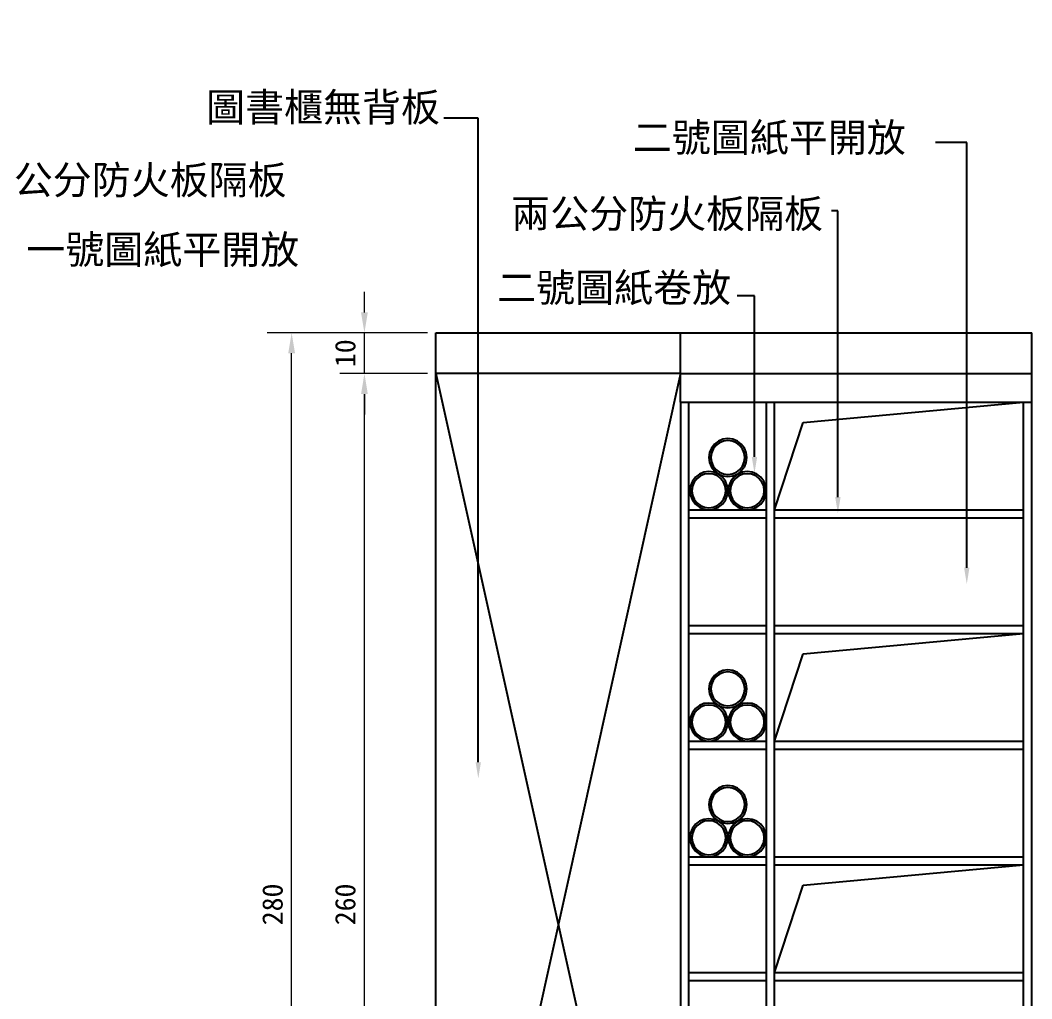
# Model space of a CAD drawing. Header units: centimetres. Extents: x 1966 to 8787, y 7398 to 12383.
# Drawn here: x 6012.7 to 6260.4, y 7740.2 to 7979.9 of the extents above; entities that cross this region are included whole.
import ezdxf
from ezdxf import colors
from ezdxf.entities.mleader import LeaderData, LeaderLine
from ezdxf.math import Vec2, Vec3

# ---------------------------------------------------------------- set-up
doc = ezdxf.new("R2010")
doc.units = ezdxf.units.CM
doc.header["$PDMODE"] = 35
doc.layers.add('8', color=8, linetype='Continuous')
doc.styles.get("Standard").update_dxf_attribs({"font": 'arial.ttf', "height": 12})
doc.styles.add('文2.5', font='kaiu.ttf', dxfattribs={"height": 2.5})
doc.styles.add('文3.5', font='', dxfattribs={"height": 3.5})
doc.styles.get('文3.5').set_extended_font_data('PMingLiU')
doc.dimstyles.new('DIM2.5', dxfattribs={"dimtxt": 2.5, "dimasz": 2.5, "dimexe": 3, "dimexo": 1, "dimgap": 1, "dimtad": 1, "dimdec": 1, "dimdsep": 46, "dimtxsty": '文2.5', "dimcen": 0, "dimadec": 0, "dimazin": 0, "dimtfac": 1, "dimtdec": 1, "dimtmove": 0, "dimatfit": 3, "dimfxl": 1, "dimlwd": 15, "dimlwe": 15, "dimarcsym": 0})

# ---------------------------------------------------------------- blocks, each defined once
blk = doc.blocks.new('*D365')
at = {"color": 0, "linetype": 'Continuous', "lineweight": 15, "transparency": 16777216}
for p, q in [((6112.44, 7893.32), (6090.98, 7893.32)), ((6096.98, 7638.32), (6096.98, 7888.32)), ((6094.98, 7633.32), (6090.98, 7633.32))]:
    blk.add_line(p, q, dxfattribs=at)
at = {"color": 0, "transparency": 16777216}
for points in [[(6096.15, 7888.32), (6097.81, 7888.32), (6096.98, 7893.32)], [(6096.15, 7638.32), (6097.81, 7638.32), (6096.98, 7633.32)]]:
    blk.add_solid(points, dxfattribs=at)
at = {"layer": 'DEFPOINTS', "color": 0, "transparency": 16777216}
for p in [(6096.98, 7893.32), (6114.44, 7893.32), (6096.98, 7633.32)]:
    blk.add_point(p, dxfattribs=at)
at = {"color": 0, "transparency": 16777216, "insert": (6092.31, 7763.32), "char_height": 5, "attachment_point": 5, "rotation": 90, "style": '文2.5'}
blk.add_mtext('260', dxfattribs=at)
blk = doc.blocks.new('*D366')
at = {"color": 0, "linetype": 'Continuous', "lineweight": 15, "transparency": 16777216}
for p, q in [((6096.98, 7908.32), (6096.98, 7913.32)), ((6112.44, 7903.32), (6090.98, 7903.32)), ((6096.98, 7893.32), (6096.98, 7903.32)), ((6112.44, 7893.32), (6090.98, 7893.32)), ((6096.98, 7888.32), (6096.98, 7883.32))]:
    blk.add_line(p, q, dxfattribs=at)
at = {"color": 0, "transparency": 16777216}
for points in [[(6096.15, 7908.32), (6097.81, 7908.32), (6096.98, 7903.32)], [(6096.15, 7888.32), (6097.81, 7888.32), (6096.98, 7893.32)]]:
    blk.add_solid(points, dxfattribs=at)
at = {"layer": 'DEFPOINTS', "color": 0, "transparency": 16777216}
for p in [(6096.98, 7903.32), (6114.44, 7903.32), (6114.44, 7893.32)]:
    blk.add_point(p, dxfattribs=at)
at = {"color": 0, "transparency": 16777216, "insert": (6092.31, 7898.32), "char_height": 5, "attachment_point": 5, "rotation": 90, "style": '文2.5'}
blk.add_mtext('10', dxfattribs=at)
blk = doc.blocks.new('*D367')
at = {"color": 0, "linetype": 'Continuous', "lineweight": 15, "transparency": 16777216}
for p, q in [((6112.44, 7903.32), (6073.15, 7903.32)), ((6079.15, 7628.32), (6079.15, 7898.32)), ((6112.44, 7623.32), (6073.15, 7623.32))]:
    blk.add_line(p, q, dxfattribs=at)
at = {"color": 0, "transparency": 16777216}
for points in [[(6078.32, 7898.32), (6079.99, 7898.32), (6079.15, 7903.32)], [(6078.32, 7628.32), (6079.99, 7628.32), (6079.15, 7623.32)]]:
    blk.add_solid(points, dxfattribs=at)
at = {"layer": 'DEFPOINTS', "color": 0, "transparency": 16777216}
for p in [(6079.15, 7903.32), (6114.44, 7903.32), (6114.44, 7623.32)]:
    blk.add_point(p, dxfattribs=at)
at = {"color": 0, "transparency": 16777216, "insert": (6074.49, 7763.32), "char_height": 5, "attachment_point": 5, "rotation": 90, "style": '文2.5'}
blk.add_mtext('280', dxfattribs=at)

msp = doc.modelspace()

# ---------------------------------------------------------------- linework, layer by layer
for p, q in [((6124.87, 7955.87), (6116.41, 7955.87)), ((6244.52, 7949.91), (6236.9, 7949.91)), ((6212.95, 7933.18), (6211.41, 7933.18)), ((6192.52, 7912.37), (6188.28, 7912.37)), ((6114.44, 7903.32), (6174.44, 7903.32)), ((6114.44, 7893.32), (6114.44, 7903.32)), ((6174.44, 7893.32), (6174.44, 7903.32)), ((6174.44, 7903.32), (6260.44, 7903.32)), ((6260.44, 7893.32), (6260.44, 7903.32)), ((6174.44, 7893.32), (6114.44, 7893.32)), ((6114.44, 7633.32), (6114.44, 7893.32)), ((6174.44, 7893.32), (6114.44, 7623.32)), ((6114.44, 7893.32), (6174.44, 7623.32)), ((6174.44, 7893.32), (6260.44, 7893.32)), ((6174.44, 7886.32), (6174.44, 7893.32)), ((6260.44, 7886.32), (6260.44, 7893.32)), ((6174.44, 7886.32), (6176.44, 7886.32)), ((6174.44, 7886.32), (6174.44, 7623.32)), ((6176.44, 7886.32), (6195.44, 7886.32)), ((6176.44, 7859.98), (6176.44, 7886.32)), ((6195.44, 7886.32), (6197.44, 7886.32)), ((6195.44, 7859.98), (6195.44, 7886.32)), ((6197.44, 7859.98), (6197.44, 7886.32)), ((6197.44, 7886.32), (6258.44, 7886.32)), ((6204.47, 7881.33), (6258.44, 7886.32)), ((6258.44, 7859.98), (6258.44, 7886.32)), ((6258.44, 7886.32), (6260.44, 7886.32)), ((6260.44, 7633.32), (6260.44, 7886.32)), ((6197.44, 7859.98), (6204.47, 7881.33)), ((6183.67, 7876.81), (6182.71, 7876.06)), ((6184.8, 7877.27), (6183.67, 7876.81)), ((6184.93, 7876.79), (6183.92, 7876.37)), ((6186, 7877.43), (6184.8, 7877.27)), ((6186, 7876.93), (6184.93, 7876.79)), ((6187.21, 7877.27), (6186, 7877.43)), ((6187.08, 7876.79), (6186, 7876.93)), ((6188.09, 7876.37), (6187.08, 7876.79)), ((6188.34, 7876.81), (6187.21, 7877.27)), ((6189.3, 7876.06), (6188.34, 7876.81)), ((6181.96, 7875.1), (6181.5, 7873.97)), ((6182.71, 7876.06), (6181.96, 7875.1)), ((6182.4, 7874.85), (6181.98, 7873.84)), ((6183.06, 7875.71), (6182.4, 7874.85)), ((6183.92, 7876.37), (6183.06, 7875.71)), ((6188.95, 7875.71), (6188.09, 7876.37)), ((6189.61, 7874.85), (6188.95, 7875.71)), ((6190.04, 7875.1), (6189.3, 7876.06)), ((6190.03, 7873.84), (6189.61, 7874.85)), ((6190.51, 7873.97), (6190.04, 7875.1)), ((6181.5, 7873.97), (6181.34, 7872.77)), ((6181.34, 7872.77), (6181.5, 7871.56)), ((6181.5, 7871.56), (6181.96, 7870.43)), ((6181.98, 7873.84), (6181.84, 7872.77)), ((6181.84, 7872.77), (6181.98, 7871.69)), ((6181.98, 7871.69), (6182.4, 7870.68)), ((6189.61, 7870.68), (6190.03, 7871.69)), ((6190.17, 7872.77), (6190.03, 7873.84)), ((6190.03, 7871.69), (6190.17, 7872.77)), ((6190.04, 7870.43), (6190.51, 7871.56)), ((6190.67, 7872.77), (6190.51, 7873.97)), ((6190.51, 7871.56), (6190.67, 7872.77)), ((6180.15, 7869.15), (6179.03, 7868.69)), ((6181.36, 7869.31), (6180.15, 7869.15)), ((6182.57, 7869.15), (6181.36, 7869.31)), ((6181.96, 7870.43), (6182.71, 7869.47)), ((6182.4, 7870.68), (6183.06, 7869.82)), ((6183.69, 7868.69), (6182.57, 7869.15)), ((6182.71, 7869.47), (6183.67, 7868.73)), ((6183.06, 7869.82), (6183.92, 7869.16)), ((6183.92, 7869.16), (6184.93, 7868.74)), ((6187.08, 7868.74), (6188.09, 7869.16)), ((6188.09, 7869.16), (6188.95, 7869.82)), ((6188.34, 7868.73), (6189.3, 7869.47)), ((6189.55, 7869.15), (6188.42, 7868.69)), ((6188.95, 7869.82), (6189.61, 7870.68)), ((6189.3, 7869.47), (6190.04, 7870.43)), ((6190.75, 7869.31), (6189.55, 7869.15)), ((6191.96, 7869.15), (6190.75, 7869.31)), ((6193.09, 7868.69), (6191.96, 7869.15)), ((6177.32, 7866.98), (6176.86, 7865.85)), ((6178.06, 7867.95), (6177.32, 7866.98)), ((6177.75, 7866.73), (6177.34, 7865.72)), ((6178.42, 7867.59), (6177.75, 7866.73)), ((6179.03, 7868.69), (6178.06, 7867.95)), ((6179.28, 7868.25), (6178.42, 7867.59)), ((6180.28, 7868.67), (6179.28, 7868.25)), ((6181.36, 7868.81), (6180.28, 7868.67)), ((6182.44, 7868.67), (6181.36, 7868.81)), ((6183.44, 7868.25), (6182.44, 7868.67)), ((6184.31, 7867.59), (6183.44, 7868.25)), ((6183.67, 7868.73), (6184.8, 7868.26)), ((6184.66, 7867.95), (6183.69, 7868.69)), ((6184.97, 7866.73), (6184.31, 7867.59)), ((6185.4, 7866.98), (6184.66, 7867.95)), ((6184.8, 7868.26), (6186, 7868.1)), ((6184.93, 7868.74), (6186, 7868.6)), ((6185.38, 7865.72), (6184.97, 7866.73)), ((6185.87, 7865.85), (6185.4, 7866.98)), ((6186, 7868.6), (6187.08, 7868.74)), ((6186, 7868.1), (6187.21, 7868.26)), ((6186.71, 7866.98), (6186.25, 7865.85)), ((6187.46, 7867.95), (6186.71, 7866.98)), ((6187.15, 7866.73), (6186.73, 7865.72)), ((6187.81, 7867.59), (6187.15, 7866.73)), ((6187.21, 7868.26), (6188.34, 7868.73)), ((6188.42, 7868.69), (6187.46, 7867.95)), ((6188.67, 7868.25), (6187.81, 7867.59)), ((6189.68, 7868.67), (6188.67, 7868.25)), ((6190.75, 7868.81), (6189.68, 7868.67)), ((6191.83, 7868.67), (6190.75, 7868.81)), ((6192.84, 7868.25), (6191.83, 7868.67)), ((6193.7, 7867.59), (6192.84, 7868.25)), ((6194.05, 7867.95), (6193.09, 7868.69)), ((6194.36, 7866.73), (6193.7, 7867.59)), ((6194.79, 7866.98), (6194.05, 7867.95)), ((6194.78, 7865.72), (6194.36, 7866.73)), ((6195.26, 7865.85), (6194.79, 7866.98)), ((6176.86, 7865.85), (6176.7, 7864.65)), ((6176.7, 7864.65), (6176.86, 7863.44)), ((6177.34, 7865.72), (6177.2, 7864.65)), ((6177.2, 7864.65), (6177.34, 7863.57)), ((6185.53, 7864.65), (6185.38, 7865.72)), ((6185.38, 7863.57), (6185.53, 7864.65)), ((6186.03, 7864.65), (6185.87, 7865.85)), ((6185.87, 7863.44), (6186.03, 7864.65)), ((6186.25, 7865.85), (6186.09, 7864.65)), ((6186.09, 7864.65), (6186.25, 7863.44)), ((6186.73, 7865.72), (6186.59, 7864.65)), ((6186.59, 7864.65), (6186.73, 7863.57)), ((6194.92, 7864.65), (6194.78, 7865.72)), ((6194.78, 7863.57), (6194.92, 7864.65)), ((6195.42, 7864.65), (6195.26, 7865.85)), ((6195.26, 7863.44), (6195.42, 7864.65)), ((6176.86, 7863.44), (6177.32, 7862.31)), ((6177.32, 7862.31), (6178.06, 7861.35)), ((6177.34, 7863.57), (6177.75, 7862.56)), ((6177.75, 7862.56), (6178.42, 7861.7)), ((6178.42, 7861.7), (6179.28, 7861.04)), ((6183.44, 7861.04), (6184.31, 7861.7)), ((6184.31, 7861.7), (6184.97, 7862.56)), ((6184.66, 7861.35), (6185.4, 7862.31)), ((6184.97, 7862.56), (6185.38, 7863.57)), ((6185.4, 7862.31), (6185.87, 7863.44)), ((6186.25, 7863.44), (6186.71, 7862.31)), ((6186.71, 7862.31), (6187.46, 7861.35)), ((6186.73, 7863.57), (6187.15, 7862.56)), ((6187.15, 7862.56), (6187.81, 7861.7)), ((6187.81, 7861.7), (6188.67, 7861.04)), ((6192.84, 7861.04), (6193.7, 7861.7)), ((6193.7, 7861.7), (6194.36, 7862.56)), ((6194.05, 7861.35), (6194.79, 7862.31)), ((6194.36, 7862.56), (6194.78, 7863.57)), ((6194.79, 7862.31), (6195.26, 7863.44)), ((6176.44, 7859.98), (6181.36, 7859.98)), ((6176.44, 7857.98), (6176.44, 7859.98)), ((6178.06, 7861.35), (6179.03, 7860.61)), ((6179.03, 7860.61), (6180.15, 7860.14)), ((6179.28, 7861.04), (6180.28, 7860.62)), ((6180.15, 7860.14), (6181.36, 7859.98)), ((6180.28, 7860.62), (6181.36, 7860.48)), ((6181.36, 7860.48), (6182.44, 7860.62)), ((6181.36, 7859.98), (6182.57, 7860.14)), ((6181.36, 7859.98), (6190.75, 7859.98)), ((6182.44, 7860.62), (6183.44, 7861.04)), ((6182.57, 7860.14), (6183.69, 7860.61)), ((6183.69, 7860.61), (6184.66, 7861.35)), ((6187.46, 7861.35), (6188.42, 7860.61)), ((6188.42, 7860.61), (6189.55, 7860.14)), ((6188.67, 7861.04), (6189.68, 7860.62)), ((6189.55, 7860.14), (6190.75, 7859.98)), ((6189.68, 7860.62), (6190.75, 7860.48)), ((6190.75, 7860.48), (6191.83, 7860.62)), ((6190.75, 7859.98), (6191.96, 7860.14)), ((6190.75, 7859.98), (6195.44, 7859.98)), ((6191.83, 7860.62), (6192.84, 7861.04)), ((6191.96, 7860.14), (6193.09, 7860.61)), ((6193.09, 7860.61), (6194.05, 7861.35)), ((6195.44, 7857.98), (6195.44, 7859.98)), ((6197.44, 7859.98), (6258.44, 7859.98)), ((6197.44, 7857.98), (6197.44, 7859.98)), ((6258.44, 7857.98), (6258.44, 7859.98)), ((6176.44, 7857.98), (6195.44, 7857.98)), ((6176.44, 7831.65), (6176.44, 7857.98)), ((6195.44, 7831.65), (6195.44, 7857.98)), ((6197.44, 7857.98), (6258.44, 7857.98)), ((6197.44, 7831.65), (6197.44, 7857.98)), ((6258.44, 7831.65), (6258.44, 7857.98)), ((6176.44, 7831.65), (6195.44, 7831.65)), ((6176.44, 7829.65), (6176.44, 7831.65)), ((6176.44, 7829.65), (6195.44, 7829.65)), ((6176.44, 7803.32), (6176.44, 7829.65)), ((6195.44, 7829.65), (6195.44, 7831.65)), ((6195.44, 7803.32), (6195.44, 7829.65)), ((6197.44, 7831.65), (6258.44, 7831.65)), ((6197.44, 7829.65), (6197.44, 7831.65)), ((6197.44, 7829.65), (6258.44, 7829.65)), ((6197.44, 7803.32), (6197.44, 7829.65)), ((6204.47, 7824.66), (6258.44, 7829.65)), ((6258.44, 7829.65), (6258.44, 7831.65)), ((6258.44, 7803.32), (6258.44, 7829.65)), ((6197.44, 7803.32), (6204.47, 7824.66)), ((6183.67, 7820.14), (6182.71, 7819.4)), ((6183.92, 7819.71), (6183.06, 7819.04)), ((6184.8, 7820.6), (6183.67, 7820.14)), ((6184.93, 7820.12), (6183.92, 7819.71)), ((6186, 7820.76), (6184.8, 7820.6)), ((6186, 7820.26), (6184.93, 7820.12)), ((6187.21, 7820.6), (6186, 7820.76)), ((6187.08, 7820.12), (6186, 7820.26)), ((6188.09, 7819.71), (6187.08, 7820.12)), ((6188.34, 7820.14), (6187.21, 7820.6)), ((6188.95, 7819.04), (6188.09, 7819.71)), ((6189.3, 7819.4), (6188.34, 7820.14)), ((6181.5, 7817.31), (6181.34, 7816.1)), ((6181.96, 7818.43), (6181.5, 7817.31)), ((6181.98, 7817.18), (6181.84, 7816.1)), ((6182.71, 7819.4), (6181.96, 7818.43)), ((6182.4, 7818.18), (6181.98, 7817.18)), ((6183.06, 7819.04), (6182.4, 7818.18)), ((6189.61, 7818.18), (6188.95, 7819.04)), ((6190.04, 7818.43), (6189.3, 7819.4)), ((6190.03, 7817.18), (6189.61, 7818.18)), ((6190.17, 7816.1), (6190.03, 7817.18)), ((6190.51, 7817.31), (6190.04, 7818.43)), ((6190.67, 7816.1), (6190.51, 7817.31)), ((6181.34, 7816.1), (6181.5, 7814.89)), ((6181.5, 7814.89), (6181.96, 7813.77)), ((6181.84, 7816.1), (6181.98, 7815.02)), ((6181.98, 7815.02), (6182.4, 7814.02)), ((6189.61, 7814.02), (6190.03, 7815.02)), ((6190.03, 7815.02), (6190.17, 7816.1)), ((6190.04, 7813.77), (6190.51, 7814.89)), ((6190.51, 7814.89), (6190.67, 7816.1)), ((6180.15, 7812.49), (6179.03, 7812.02)), ((6181.36, 7812.64), (6180.15, 7812.49)), ((6181.36, 7812.14), (6180.28, 7812)), ((6182.57, 7812.49), (6181.36, 7812.64)), ((6182.44, 7812), (6181.36, 7812.14)), ((6181.96, 7813.77), (6182.71, 7812.8)), ((6182.4, 7814.02), (6183.06, 7813.15)), ((6183.69, 7812.02), (6182.57, 7812.49)), ((6182.71, 7812.8), (6183.67, 7812.06)), ((6183.06, 7813.15), (6183.92, 7812.49)), ((6183.92, 7812.49), (6184.93, 7812.08)), ((6187.08, 7812.08), (6188.09, 7812.49)), ((6188.09, 7812.49), (6188.95, 7813.15)), ((6188.34, 7812.06), (6189.3, 7812.8)), ((6189.55, 7812.49), (6188.42, 7812.02)), ((6188.95, 7813.15), (6189.61, 7814.02)), ((6189.3, 7812.8), (6190.04, 7813.77)), ((6190.75, 7812.64), (6189.55, 7812.49)), ((6190.75, 7812.14), (6189.68, 7812)), ((6191.96, 7812.49), (6190.75, 7812.64)), ((6191.83, 7812), (6190.75, 7812.14)), ((6193.09, 7812.02), (6191.96, 7812.49)), ((6177.32, 7810.31), (6176.86, 7809.19)), ((6178.06, 7811.28), (6177.32, 7810.31)), ((6177.75, 7810.06), (6177.34, 7809.06)), ((6178.42, 7810.93), (6177.75, 7810.06)), ((6179.03, 7812.02), (6178.06, 7811.28)), ((6179.28, 7811.59), (6178.42, 7810.93)), ((6180.28, 7812), (6179.28, 7811.59)), ((6183.44, 7811.59), (6182.44, 7812)), ((6184.31, 7810.93), (6183.44, 7811.59)), ((6183.67, 7812.06), (6184.8, 7811.59)), ((6184.66, 7811.28), (6183.69, 7812.02)), ((6184.97, 7810.06), (6184.31, 7810.93)), ((6185.4, 7810.31), (6184.66, 7811.28)), ((6184.8, 7811.59), (6186, 7811.43)), ((6184.93, 7812.08), (6186, 7811.93)), ((6185.38, 7809.06), (6184.97, 7810.06)), ((6185.87, 7809.19), (6185.4, 7810.31)), ((6186, 7811.93), (6187.08, 7812.08)), ((6186, 7811.43), (6187.21, 7811.59)), ((6186.71, 7810.31), (6186.25, 7809.19)), ((6187.46, 7811.28), (6186.71, 7810.31)), ((6187.15, 7810.06), (6186.73, 7809.06)), ((6187.81, 7810.93), (6187.15, 7810.06)), ((6187.21, 7811.59), (6188.34, 7812.06)), ((6188.42, 7812.02), (6187.46, 7811.28)), ((6188.67, 7811.59), (6187.81, 7810.93)), ((6189.68, 7812), (6188.67, 7811.59)), ((6192.84, 7811.59), (6191.83, 7812)), ((6193.7, 7810.93), (6192.84, 7811.59)), ((6194.05, 7811.28), (6193.09, 7812.02)), ((6194.36, 7810.06), (6193.7, 7810.93)), ((6194.79, 7810.31), (6194.05, 7811.28)), ((6194.78, 7809.06), (6194.36, 7810.06)), ((6195.26, 7809.19), (6194.79, 7810.31)), ((6176.86, 7809.19), (6176.7, 7807.98)), ((6176.7, 7807.98), (6176.86, 7806.77)), ((6177.34, 7809.06), (6177.2, 7807.98)), ((6177.2, 7807.98), (6177.34, 7806.9)), ((6185.53, 7807.98), (6185.38, 7809.06)), ((6185.38, 7806.9), (6185.53, 7807.98)), ((6186.03, 7807.98), (6185.87, 7809.19)), ((6185.87, 7806.77), (6186.03, 7807.98)), ((6186.25, 7809.19), (6186.09, 7807.98)), ((6186.09, 7807.98), (6186.25, 7806.77)), ((6186.73, 7809.06), (6186.59, 7807.98)), ((6186.59, 7807.98), (6186.73, 7806.9)), ((6194.92, 7807.98), (6194.78, 7809.06)), ((6194.78, 7806.9), (6194.92, 7807.98)), ((6195.42, 7807.98), (6195.26, 7809.19)), ((6195.26, 7806.77), (6195.42, 7807.98)), ((6176.86, 7806.77), (6177.32, 7805.65)), ((6177.32, 7805.65), (6178.06, 7804.68)), ((6177.34, 7806.9), (6177.75, 7805.9)), ((6177.75, 7805.9), (6178.42, 7805.03)), ((6178.06, 7804.68), (6179.03, 7803.94)), ((6178.42, 7805.03), (6179.28, 7804.37)), ((6183.44, 7804.37), (6184.31, 7805.03)), ((6183.69, 7803.94), (6184.66, 7804.68)), ((6184.31, 7805.03), (6184.97, 7805.9)), ((6184.66, 7804.68), (6185.4, 7805.65)), ((6184.97, 7805.9), (6185.38, 7806.9)), ((6185.4, 7805.65), (6185.87, 7806.77)), ((6186.25, 7806.77), (6186.71, 7805.65)), ((6186.71, 7805.65), (6187.46, 7804.68)), ((6186.73, 7806.9), (6187.15, 7805.9)), ((6187.15, 7805.9), (6187.81, 7805.03)), ((6187.46, 7804.68), (6188.42, 7803.94)), ((6187.81, 7805.03), (6188.67, 7804.37)), ((6192.84, 7804.37), (6193.7, 7805.03)), ((6193.09, 7803.94), (6194.05, 7804.68)), ((6193.7, 7805.03), (6194.36, 7805.9)), ((6194.05, 7804.68), (6194.79, 7805.65)), ((6194.36, 7805.9), (6194.78, 7806.9)), ((6194.79, 7805.65), (6195.26, 7806.77)), ((6176.44, 7803.32), (6181.36, 7803.32)), ((6176.44, 7801.32), (6176.44, 7803.32)), ((6179.03, 7803.94), (6180.15, 7803.47)), ((6179.28, 7804.37), (6180.28, 7803.96)), ((6180.15, 7803.47), (6181.36, 7803.32)), ((6180.28, 7803.96), (6181.36, 7803.82)), ((6181.36, 7803.82), (6182.44, 7803.96)), ((6181.36, 7803.32), (6182.57, 7803.47)), ((6181.36, 7803.32), (6190.75, 7803.32)), ((6182.44, 7803.96), (6183.44, 7804.37)), ((6182.57, 7803.47), (6183.69, 7803.94)), ((6188.42, 7803.94), (6189.55, 7803.47)), ((6188.67, 7804.37), (6189.68, 7803.96)), ((6189.55, 7803.47), (6190.75, 7803.32)), ((6189.68, 7803.96), (6190.75, 7803.82)), ((6190.75, 7803.82), (6191.83, 7803.96)), ((6190.75, 7803.32), (6191.96, 7803.47)), ((6190.75, 7803.32), (6195.44, 7803.32)), ((6191.83, 7803.96), (6192.84, 7804.37)), ((6191.96, 7803.47), (6193.09, 7803.94)), ((6195.44, 7801.32), (6195.44, 7803.32)), ((6197.44, 7803.32), (6258.44, 7803.32)), ((6197.44, 7801.32), (6197.44, 7803.32)), ((6258.44, 7801.32), (6258.44, 7803.32)), ((6176.44, 7801.32), (6195.44, 7801.32)), ((6176.44, 7774.98), (6176.44, 7801.32)), ((6195.44, 7774.98), (6195.44, 7801.32)), ((6197.44, 7801.32), (6258.44, 7801.32)), ((6197.44, 7774.98), (6197.44, 7801.32)), ((6258.44, 7774.98), (6258.44, 7801.32)), ((6184.8, 7792.27), (6183.67, 7791.81)), ((6186, 7792.43), (6184.8, 7792.27)), ((6187.21, 7792.27), (6186, 7792.43)), ((6188.34, 7791.81), (6187.21, 7792.27)), ((6181.96, 7790.1), (6181.5, 7788.97)), ((6182.71, 7791.06), (6181.96, 7790.1)), ((6182.4, 7789.85), (6181.98, 7788.84)), ((6183.06, 7790.71), (6182.4, 7789.85)), ((6183.67, 7791.81), (6182.71, 7791.06)), ((6183.92, 7791.37), (6183.06, 7790.71)), ((6184.93, 7791.79), (6183.92, 7791.37)), ((6186, 7791.93), (6184.93, 7791.79)), ((6187.08, 7791.79), (6186, 7791.93)), ((6188.09, 7791.37), (6187.08, 7791.79)), ((6188.95, 7790.71), (6188.09, 7791.37)), ((6189.3, 7791.06), (6188.34, 7791.81)), ((6189.61, 7789.85), (6188.95, 7790.71)), ((6190.04, 7790.1), (6189.3, 7791.06)), ((6190.03, 7788.84), (6189.61, 7789.85)), ((6190.51, 7788.97), (6190.04, 7790.1)), ((6181.5, 7788.97), (6181.34, 7787.77)), ((6181.34, 7787.77), (6181.5, 7786.56)), ((6181.98, 7788.84), (6181.84, 7787.77)), ((6181.84, 7787.77), (6181.98, 7786.69)), ((6190.17, 7787.77), (6190.03, 7788.84)), ((6190.03, 7786.69), (6190.17, 7787.77)), ((6190.67, 7787.77), (6190.51, 7788.97)), ((6190.51, 7786.56), (6190.67, 7787.77)), ((6181.5, 7786.56), (6181.96, 7785.43)), ((6181.96, 7785.43), (6182.71, 7784.47)), ((6181.98, 7786.69), (6182.4, 7785.68)), ((6182.4, 7785.68), (6183.06, 7784.82)), ((6188.95, 7784.82), (6189.61, 7785.68)), ((6189.3, 7784.47), (6190.04, 7785.43)), ((6189.61, 7785.68), (6190.03, 7786.69)), ((6190.04, 7785.43), (6190.51, 7786.56)), ((6178.06, 7782.95), (6177.32, 7781.98)), ((6178.42, 7782.59), (6177.75, 7781.73)), ((6179.03, 7783.69), (6178.06, 7782.95)), ((6179.28, 7783.25), (6178.42, 7782.59)), ((6180.15, 7784.15), (6179.03, 7783.69)), ((6180.28, 7783.67), (6179.28, 7783.25)), ((6181.36, 7784.31), (6180.15, 7784.15)), ((6181.36, 7783.81), (6180.28, 7783.67)), ((6182.57, 7784.15), (6181.36, 7784.31)), ((6182.44, 7783.67), (6181.36, 7783.81)), ((6183.44, 7783.25), (6182.44, 7783.67)), ((6183.69, 7783.69), (6182.57, 7784.15)), ((6182.71, 7784.47), (6183.67, 7783.73)), ((6183.06, 7784.82), (6183.92, 7784.16)), ((6184.31, 7782.59), (6183.44, 7783.25)), ((6183.67, 7783.73), (6184.8, 7783.26)), ((6184.66, 7782.95), (6183.69, 7783.69)), ((6183.92, 7784.16), (6184.93, 7783.74)), ((6184.97, 7781.73), (6184.31, 7782.59)), ((6185.4, 7781.98), (6184.66, 7782.95)), ((6184.8, 7783.26), (6186, 7783.1)), ((6184.93, 7783.74), (6186, 7783.6)), ((6186, 7783.6), (6187.08, 7783.74)), ((6186, 7783.1), (6187.21, 7783.26)), ((6187.46, 7782.95), (6186.71, 7781.98)), ((6187.08, 7783.74), (6188.09, 7784.16)), ((6187.81, 7782.59), (6187.15, 7781.73)), ((6187.21, 7783.26), (6188.34, 7783.73)), ((6188.42, 7783.69), (6187.46, 7782.95)), ((6188.67, 7783.25), (6187.81, 7782.59)), ((6188.09, 7784.16), (6188.95, 7784.82)), ((6188.34, 7783.73), (6189.3, 7784.47)), ((6189.55, 7784.15), (6188.42, 7783.69)), ((6189.68, 7783.67), (6188.67, 7783.25)), ((6190.75, 7784.31), (6189.55, 7784.15)), ((6190.75, 7783.81), (6189.68, 7783.67)), ((6191.96, 7784.15), (6190.75, 7784.31)), ((6191.83, 7783.67), (6190.75, 7783.81)), ((6192.84, 7783.25), (6191.83, 7783.67)), ((6193.09, 7783.69), (6191.96, 7784.15)), ((6193.7, 7782.59), (6192.84, 7783.25)), ((6194.05, 7782.95), (6193.09, 7783.69)), ((6194.36, 7781.73), (6193.7, 7782.59)), ((6194.79, 7781.98), (6194.05, 7782.95)), ((6176.86, 7780.85), (6176.7, 7779.65)), ((6177.32, 7781.98), (6176.86, 7780.85)), ((6177.34, 7780.72), (6177.2, 7779.65)), ((6177.75, 7781.73), (6177.34, 7780.72)), ((6185.38, 7780.72), (6184.97, 7781.73)), ((6185.53, 7779.65), (6185.38, 7780.72)), ((6185.87, 7780.85), (6185.4, 7781.98)), ((6186.03, 7779.65), (6185.87, 7780.85)), ((6186.25, 7780.85), (6186.09, 7779.65)), ((6186.71, 7781.98), (6186.25, 7780.85)), ((6186.73, 7780.72), (6186.59, 7779.65)), ((6187.15, 7781.73), (6186.73, 7780.72)), ((6194.78, 7780.72), (6194.36, 7781.73)), ((6194.92, 7779.65), (6194.78, 7780.72)), ((6195.26, 7780.85), (6194.79, 7781.98)), ((6195.42, 7779.65), (6195.26, 7780.85)), ((6176.7, 7779.65), (6176.86, 7778.44)), ((6176.86, 7778.44), (6177.32, 7777.31)), ((6177.2, 7779.65), (6177.34, 7778.57)), ((6177.34, 7778.57), (6177.75, 7777.56)), ((6177.75, 7777.56), (6178.42, 7776.7)), ((6184.31, 7776.7), (6184.97, 7777.56)), ((6184.97, 7777.56), (6185.38, 7778.57)), ((6185.38, 7778.57), (6185.53, 7779.65)), ((6185.4, 7777.31), (6185.87, 7778.44)), ((6185.87, 7778.44), (6186.03, 7779.65)), ((6186.09, 7779.65), (6186.25, 7778.44)), ((6186.25, 7778.44), (6186.71, 7777.31)), ((6186.59, 7779.65), (6186.73, 7778.57)), ((6186.73, 7778.57), (6187.15, 7777.56)), ((6187.15, 7777.56), (6187.81, 7776.7)), ((6193.7, 7776.7), (6194.36, 7777.56)), ((6194.36, 7777.56), (6194.78, 7778.57)), ((6194.78, 7778.57), (6194.92, 7779.65)), ((6194.79, 7777.31), (6195.26, 7778.44)), ((6195.26, 7778.44), (6195.42, 7779.65)), ((6176.44, 7774.98), (6181.36, 7774.98)), ((6176.44, 7772.98), (6176.44, 7774.98)), ((6177.32, 7777.31), (6178.06, 7776.35)), ((6178.06, 7776.35), (6179.03, 7775.61)), ((6178.42, 7776.7), (6179.28, 7776.04)), ((6179.03, 7775.61), (6180.15, 7775.14)), ((6179.28, 7776.04), (6180.28, 7775.62)), ((6180.15, 7775.14), (6181.36, 7774.98)), ((6180.28, 7775.62), (6181.36, 7775.48)), ((6181.36, 7775.48), (6182.44, 7775.62)), ((6181.36, 7774.98), (6182.57, 7775.14)), ((6181.36, 7774.98), (6190.75, 7774.98)), ((6182.44, 7775.62), (6183.44, 7776.04)), ((6182.57, 7775.14), (6183.69, 7775.61)), ((6183.44, 7776.04), (6184.31, 7776.7)), ((6183.69, 7775.61), (6184.66, 7776.35)), ((6184.66, 7776.35), (6185.4, 7777.31)), ((6186.71, 7777.31), (6187.46, 7776.35)), ((6187.46, 7776.35), (6188.42, 7775.61)), ((6187.81, 7776.7), (6188.67, 7776.04)), ((6188.42, 7775.61), (6189.55, 7775.14)), ((6188.67, 7776.04), (6189.68, 7775.62)), ((6189.55, 7775.14), (6190.75, 7774.98)), ((6189.68, 7775.62), (6190.75, 7775.48)), ((6190.75, 7775.48), (6191.83, 7775.62)), ((6190.75, 7774.98), (6191.96, 7775.14)), ((6190.75, 7774.98), (6195.44, 7774.98)), ((6191.83, 7775.62), (6192.84, 7776.04)), ((6191.96, 7775.14), (6193.09, 7775.61)), ((6192.84, 7776.04), (6193.7, 7776.7)), ((6193.09, 7775.61), (6194.05, 7776.35)), ((6194.05, 7776.35), (6194.79, 7777.31)), ((6195.44, 7772.98), (6195.44, 7774.98)), ((6197.44, 7774.98), (6258.44, 7774.98)), ((6197.44, 7772.98), (6197.44, 7774.98)), ((6258.44, 7772.98), (6258.44, 7774.98)), ((6176.44, 7772.98), (6195.44, 7772.98)), ((6176.44, 7746.65), (6176.44, 7772.98)), ((6195.44, 7746.65), (6195.44, 7772.98)), ((6197.44, 7772.98), (6258.44, 7772.98)), ((6197.44, 7746.65), (6197.44, 7772.98)), ((6204.47, 7767.99), (6258.44, 7772.98)), ((6258.44, 7746.65), (6258.44, 7772.98)), ((6197.44, 7746.65), (6204.47, 7767.99)), ((6176.44, 7746.65), (6195.44, 7746.65)), ((6176.44, 7744.65), (6176.44, 7746.65)), ((6195.44, 7744.65), (6195.44, 7746.65)), ((6197.44, 7746.65), (6258.44, 7746.65)), ((6197.44, 7744.65), (6197.44, 7746.65)), ((6258.44, 7744.65), (6258.44, 7746.65)), ((6176.44, 7744.65), (6195.44, 7744.65)), ((6176.44, 7718.32), (6176.44, 7744.65)), ((6195.44, 7718.32), (6195.44, 7744.65)), ((6197.44, 7744.65), (6258.44, 7744.65)), ((6197.44, 7718.32), (6197.44, 7744.65)), ((6258.44, 7718.32), (6258.44, 7744.65))]:
    msp.add_line(p, q)

# ---------------------------------------------------------------- texts
at = {"style": '文3.5'}
msp.add_text('二號圖紙平開放', height=7, dxfattribs=at).set_placement((6162.74, 7947.64))
at = {"layer": '8', "color": 7, "char_height": 7, "attachment_point": 4, "style": '文3.5'}
for s, insert in [('{\\fSimSun|b0|i0|c134|p2;圖書櫃無背板}', (6058.2, 7958.18)), ('{\\fSimSun|b0|i0|c134|p2;兩公分防火板隔板}', (6001.54, 7940.36)), ('{\\fSimSun|b0|i0|c134|p2;兩公分防火板隔板}', (6132.93, 7932.1)), ('{\\fSimSun|b0|i0|c134|p2;一號圖紙平開放}', (6014.16, 7923.29)), ('{\\fSimSun|b0|i0|c134|p2;二號圖紙卷放}', (6129.48, 7913.98))]:
    msp.add_mtext(s, dxfattribs=dict(at, insert=insert))

# ---------------------------------------------------------------- dimensions: what is measured, and where the dimension line sits
for base, p1, p2, picture, middle in [((6096.98, 7903.32), (6114.44, 7893.32), (6114.44, 7903.32), '*D366', (6092.31, 7898.32)), ((6079.15, 7903.32), (6114.44, 7623.32), (6114.44, 7903.32), '*D367', (6074.49, 7763.32)), ((6096.98, 7893.32), (6096.98, 7633.32), (6114.44, 7893.32), '*D365', (6092.31, 7763.32))]:
    dim = msp.add_linear_dim(base=base, p1=p1, p2=p2, angle=90, dimstyle='DIM2.5')
    dim.commit()
    dim.dimension.update_dxf_attribs({"geometry": picture, "text_midpoint": middle})

# ---------------------------------------------------------------- leaders
ml = msp.add_multileader_mtext('Standard')
ml.set_content('', color=256)
ml.set_leader_properties()
ml.build(insert=Vec2(0, 0))
ml.multileader.update_dxf_attribs({"has_dogleg": 0})
ctx = ml.context
ctx.base_point, ctx.char_height, ctx.plane_origin = Vec3(6124.87, 7955.87), 48, Vec3(6124.87, 7794.15)
notes = []
notes.append((ctx, [(0, (1, 1, 0), (6116.87, 7955.87), (1, 0), 8, [(0, [(6124.87, 7794.15)], 0, [])])]))
ctx.mtext.insert, ctx.mtext.flow_direction = Vec3(6126.87, 7979.87), 5
ml = msp.add_multileader_mtext('Standard')
ml.set_content('', color=256)
ml.set_leader_properties()
ml.build(insert=Vec2(0, 0))
ml.multileader.update_dxf_attribs({"has_dogleg": 0})
ctx = ml.context
ctx.base_point, ctx.char_height, ctx.plane_origin = Vec3(6244.52, 7949.91), 48, Vec3(6244.52, 7841.79)
notes.append((ctx, [(0, (1, 1, 0), (6236.52, 7949.91), (1, 0), 8, [(0, [(6244.52, 7841.79)], 0, [])])]))
ctx.mtext.insert, ctx.mtext.flow_direction = Vec3(6246.52, 7973.91), 5
ml = msp.add_multileader_mtext('Standard')
ml.set_content('', color=256)
ml.set_leader_properties()
ml.build(insert=Vec2(0, 0))
ml.multileader.update_dxf_attribs({"has_dogleg": 0})
ctx = ml.context
ctx.base_point, ctx.char_height, ctx.plane_origin = Vec3(6208.95, 7933.18), 48, Vec3(6212.95, 7859.08)
ctx.text_align_type = 2
notes.append((ctx, [(0, (1, 1, 0), (6220.95, 7933.18), (-1, 0), 8, [(0, [(6212.95, 7859.08)], 0, [])])]))
ctx.mtext.insert, ctx.mtext.alignment, ctx.mtext.flow_direction = Vec3(6210.95, 7957.18), 3, 5
ml = msp.add_multileader_mtext('Standard')
ml.set_content('', color=256)
ml.set_leader_properties()
ml.build(insert=Vec2(0, 0))
ml.multileader.update_dxf_attribs({"has_dogleg": 0})
ctx = ml.context
ctx.base_point, ctx.char_height, ctx.plane_origin = Vec3(6192.52, 7912.37), 48, Vec3(6192.52, 7868.92)
notes.append((ctx, [(0, (1, 1, 0), (6184.52, 7912.37), (1, 0), 8, [(0, [(6192.52, 7868.92)], 0, [])])]))
ctx.mtext.insert, ctx.mtext.flow_direction = Vec3(6194.52, 7936.37), 5
for ctx, leaders in notes:
    for number, flags, end, landing, length, lines in leaders:
        leader = LeaderData()
        leader.index, (leader.has_last_leader_line, leader.has_dogleg_vector, leader.attachment_direction) = number, flags
        leader.last_leader_point, leader.dogleg_vector, leader.dogleg_length = Vec3(end), Vec3(landing), length
        for number, points, colour, breaks in lines:
            line = LeaderLine()
            line.index, line.vertices, line.color, line.breaks = number, Vec3.list(points), colors.encode_raw_color(colour), breaks
            leader.lines.append(line)
        ctx.leaders.append(leader)

doc.saveas('drawing.dxf')
